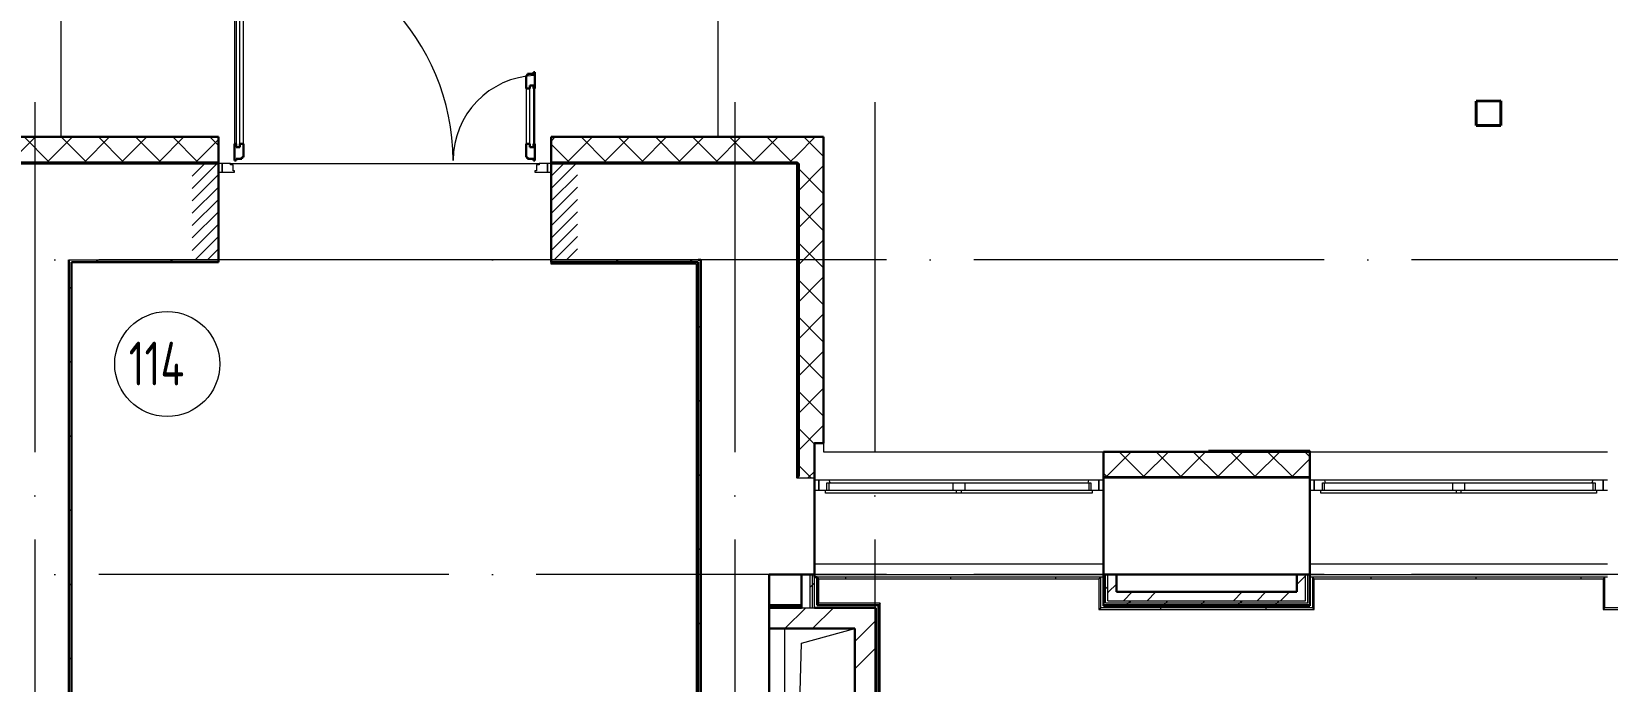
# Model space of a CAD drawing. Header units: millimetres. Extents: x -396912 to 182286, y -43638 to 41610.
# Drawn here: x -39774 to -30771, y -5040 to -1323 of the extents above; entities that cross this region are included whole.
import ezdxf

# ---------------------------------------------------------------- set-up
doc = ezdxf.new("R2010")
doc.units = ezdxf.units.MM
doc.linetypes.add('ADSK_Линия сетки', pattern=[25, 20, -2.5, 0, -2.5])
doc.linetypes.add('ADSK_Штриховая_ш2 п1_5', pattern=[4.5, 3, -1.5])
for name, color, linetype, lineweight in [('_ Окна', 7, 'Continuous', 9), ('Двери', 252, 'Continuous', 9), ('Марки помещений', 252, 'Continuous', 20), ('Несущие колонны', 252, 'Continuous', 18), ('Ограждение', 252, 'Continuous', 9), ('Окна', 252, 'Continuous', 9), ('Оси', 252, 'Continuous', 9), ('Перекрытие', 252, 'Continuous', 18), ('Стены внутренние', 7, 'Continuous', 18), ('Стены наружные', 7, 'Continuous', 18), ('Стены штриховка', 7, 'Continuous', 9)]:
    doc.layers.add(name, color=color, linetype=linetype, lineweight=lineweight)
doc.layers.add('Двери открывание', color=7, linetype='Continuous', lineweight=9, true_color=0xc0c0c0)
doc.styles.add('GOST Common_3', font='', dxfattribs={"height": 3.5})
doc.styles.get('GOST Common_3').set_extended_font_data('GOST 2.304 type A')
pattern_1 = [(0, (-32121.8, 94), (0, 600), []), (90, (-32121.8, 94), (-600, 4e-14), [])]

# ---------------------------------------------------------------- blocks, each defined once
blk = doc.blocks.new('1 этаж')
at = {"layer": 'Двери', "lineweight": 18, "true_color": 0x636466}
h = blk.add_hatch(dxfattribs=at)
h.set_pattern_fill('FP_2', color=251, style=0, pattern_type=2)
h.set_pattern_definition([(45, (-43582.8, -3270.73), (-35.3553, 35.3553), [])])
h.paths.add_polyline_path([(-44407.8, -3545.7), (-44407.8, -2995.7), (-44557.8, -2995.7), (-44557.8, -3545.7)])
h.paths.add_polyline_path([(-42357.8, -3545.7), (-42357.8, -2995.7), (-42507.8, -2995.7), (-42507.8, -3545.7), (-42372.6, -3545.7)])
at = {"layer": 'Ограждение', "true_color": 0x636466}
h = blk.add_hatch(dxfattribs=at)
h.set_pattern_fill('FP_25', color=251, style=0, pattern_type=2)
h.set_pattern_definition(pattern_1)
h.paths.add_polyline_path([(-40937.5, -5370.7), (-39377.8, -5370.7), (-39367.8, -5360.7), (-40987.8, -5360.7), (-40977.8, -5370.7)])
h = blk.add_hatch(dxfattribs=at)
h.set_pattern_fill('FP_25', color=251, style=0, pattern_type=2)
h.set_pattern_definition(pattern_1)
h.paths.add_polyline_path([(-38147.8, -5370.7), (-36497.8, -5370.7), (-36487.8, -5360.7), (-38157.8, -5360.7)])
h = blk.add_hatch(dxfattribs=at)
h.set_pattern_fill('FP_25', color=251, style=0, pattern_type=2)
h.set_pattern_definition(pattern_1)
h.paths.add_polyline_path([(-40637.8, -11335.7), (-40627.8, -11325.7), (-40627.8, -5510.7), (-40637.8, -5520.7), (-40637.8, -11119)])
h = blk.add_hatch(dxfattribs=at)
h.set_pattern_fill('FP_25', color=251, style=0, pattern_type=2)
h.set_pattern_definition(pattern_1)
h.paths.add_polyline_path([(-39377.8, -5545.7), (-38147.8, -5545.7), (-38157.8, -5535.7), (-39367.8, -5535.7)])
h = blk.add_hatch(dxfattribs=at)
h.set_pattern_fill('FP_25', color=251, style=0, pattern_type=2)
h.set_pattern_definition(pattern_1)
h.paths.add_polyline_path([(-35397.8, -5545.7), (-35407.8, -5535.7), (-36487.8, -5535.7), (-36497.8, -5545.7), (-35914.7, -5545.7)])
at = {"color": 251, "lineweight": 18, "true_color": 0x636466}
for p, q in [((-41172.8, -9595.7), (-41172.8, -5655.7)), ((-41077.8, -5738.9), (-40772.8, -5655.7)), ((-41172.8, -9595.7), (-41077.8, -5738.9))]:
    blk.add_line(p, q, dxfattribs=at)
at = {"layer": '_ Окна', "color": 251, "true_color": 0x636466}
for p, q in [((-40977.8, -4805.7), (-41002.8, -4805.7)), ((-40977.8, -4863.7), (-40977.8, -4805.7)), ((-39352.8, -4805.7), (-39377.8, -4805.7)), ((-39377.8, -4805.7), (-39377.8, -4863.7)), ((-38147.8, -4805.7), (-38172.8, -4805.7)), ((-38147.8, -4863.7), (-38147.8, -4805.7)), ((-36472.8, -4805.7), (-36497.8, -4805.7)), ((-36497.8, -4805.7), (-36497.8, -4863.7)), ((-41002.8, -4863.7), (-40977.8, -4863.7)), ((-39377.8, -4863.7), (-39352.8, -4863.7)), ((-38172.8, -4863.7), (-38147.8, -4863.7)), ((-36497.8, -4863.7), (-36472.8, -4863.7))]:
    blk.add_line(p, q, dxfattribs=at)
at = {"layer": '_ Окна', "color": 251, "lineweight": 18, "true_color": 0x636466}
for p, q in [((-40918.4, -4805.7), (-40977.8, -4805.7)), ((-40977.8, -4805.7), (-40977.8, -4863.7)), ((-40931.8, -4863.7), (-40931.8, -4822.7)), ((-40931.8, -4822.7), (-40919.8, -4822.7)), ((-40913.8, -4822.7), (-40918.4, -4805.7)), ((-39437.2, -4805.7), (-39441.8, -4822.7)), ((-39377.8, -4805.7), (-39437.2, -4805.7)), ((-39435.8, -4822.7), (-39423.8, -4822.7)), ((-39423.8, -4822.7), (-39423.8, -4863.7)), ((-39377.8, -4863.7), (-39377.8, -4805.7)), ((-38088.4, -4805.7), (-38147.8, -4805.7)), ((-38147.8, -4805.7), (-38147.8, -4863.7)), ((-38101.8, -4863.7), (-38101.8, -4822.7)), ((-38101.8, -4822.7), (-38089.8, -4822.7)), ((-38083.8, -4822.7), (-38088.4, -4805.7)), ((-36557.2, -4805.7), (-36561.8, -4822.7)), ((-36497.8, -4805.7), (-36557.2, -4805.7)), ((-36555.8, -4822.7), (-36543.8, -4822.7)), ((-36543.8, -4822.7), (-36543.8, -4863.7)), ((-36497.8, -4863.7), (-36497.8, -4805.7)), ((-40977.8, -4863.7), (-40939.8, -4863.7)), ((-39415.8, -4863.7), (-39377.8, -4863.7)), ((-38147.8, -4863.7), (-38109.8, -4863.7)), ((-36535.8, -4863.7), (-36497.8, -4863.7))]:
    blk.add_line(p, q, dxfattribs=at)
at = {"layer": 'Двери', "color": 251, "true_color": 0x636466}
for p, q in [((-44315.8, -1787.7), (-44315.8, -2883.7)), ((-44306.8, -1769.7), (-44306.8, -2901.7)), ((-44285.8, -2901.7), (-44285.8, -1769.7)), ((-44265.8, -2883.7), (-44265.8, -1787.7)), ((-42649.8, -2567.7), (-42649.8, -2883.7)), ((-42629.8, -2901.7), (-42629.8, -2549.7)), ((-42629.8, -2549.7), (-42608.8, -2549.7)), ((-42608.8, -2549.7), (-42608.8, -2901.7)), ((-42599.8, -2883.7), (-42599.8, -2567.7)), ((-44306.8, -2901.7), (-44285.8, -2901.7)), ((-42608.8, -2901.7), (-42629.8, -2901.7)), ((-44407.8, -2995.7), (-44407.8, -3045.7)), ((-44387.8, -2995.7), (-44407.8, -2995.7)), ((-44407.8, -3045.7), (-44387.8, -3045.7)), ((-44387.8, -3045.7), (-44387.8, -2995.7)), ((-44338.8, -2995.7), (-44387.8, -2995.7)), ((-44387.8, -2995.7), (-44387.8, -3045.7)), ((-44387.8, -3045.7), (-44315.8, -3045.7)), ((-44338.8, -3003.7), (-44338.8, -2995.7)), ((-44324.8, -3003.7), (-44338.8, -3003.7)), ((-44324.8, -3037.7), (-44324.8, -3003.7)), ((-44315.8, -3037.7), (-44324.8, -3037.7)), ((-44315.8, -3045.7), (-44315.8, -3037.7)), ((-42590.8, -3037.7), (-42599.8, -3037.7)), ((-42599.8, -3037.7), (-42599.8, -3045.7)), ((-42599.8, -3045.7), (-42527.8, -3045.7)), ((-42576.8, -3003.7), (-42590.8, -3003.7)), ((-42590.8, -3003.7), (-42590.8, -3037.7)), ((-42576.8, -2995.7), (-42576.8, -3003.7)), ((-42527.8, -2995.7), (-42576.8, -2995.7)), ((-42507.8, -2995.7), (-42527.8, -2995.7)), ((-42527.8, -2995.7), (-42527.8, -3045.7)), ((-42527.8, -3045.7), (-42527.8, -2995.7)), ((-42527.8, -3045.7), (-42507.8, -3045.7)), ((-42507.8, -3045.7), (-42507.8, -2995.7))]:
    blk.add_line(p, q, dxfattribs=at)
at = {"layer": 'Двери', "color": 251, "lineweight": 30, "true_color": 0x636466}
for p, q in [((-42641.8, -2491.7), (-42649.8, -2491.7)), ((-42649.8, -2491.7), (-42649.8, -2567.7)), ((-42607.8, -2482.7), (-42641.8, -2482.7)), ((-42641.8, -2482.7), (-42641.8, -2491.7)), ((-42599.8, -2473.7), (-42607.8, -2473.7)), ((-42607.8, -2473.7), (-42607.8, -2482.7)), ((-42599.8, -2567.7), (-42599.8, -2473.7)), ((-42649.8, -2567.7), (-42629.8, -2567.7)), ((-42629.8, -2567.7), (-42629.8, -2549.7)), ((-42629.8, -2549.7), (-42608.8, -2549.7)), ((-42608.8, -2549.7), (-42608.8, -2567.7)), ((-42608.8, -2567.7), (-42599.8, -2567.7)), ((-44315.8, -2883.7), (-44315.8, -2977.7)), ((-44306.8, -2883.7), (-44315.8, -2883.7)), ((-44307.8, -2977.7), (-44307.8, -2968.7)), ((-44307.8, -2968.7), (-44273.8, -2968.7)), ((-44306.8, -2901.7), (-44306.8, -2883.7)), ((-44285.8, -2901.7), (-44306.8, -2901.7)), ((-44285.8, -2883.7), (-44285.8, -2901.7)), ((-44265.8, -2883.7), (-44285.8, -2883.7)), ((-44273.8, -2968.7), (-44273.8, -2959.7)), ((-44273.8, -2959.7), (-44265.8, -2959.7)), ((-44265.8, -2959.7), (-44265.8, -2883.7)), ((-42649.8, -2883.7), (-42649.8, -2959.7)), ((-42649.8, -2883.7), (-42629.8, -2883.7)), ((-42649.8, -2959.7), (-42641.8, -2959.7)), ((-42641.8, -2959.7), (-42641.8, -2968.7)), ((-42641.8, -2968.7), (-42607.8, -2968.7)), ((-42629.8, -2883.7), (-42629.8, -2901.7)), ((-42629.8, -2901.7), (-42608.8, -2901.7)), ((-42608.8, -2883.7), (-42599.8, -2883.7)), ((-42608.8, -2901.7), (-42608.8, -2883.7)), ((-42607.8, -2968.7), (-42607.8, -2977.7)), ((-42599.8, -2977.7), (-42599.8, -2883.7)), ((-44315.8, -2977.7), (-44307.8, -2977.7)), ((-42607.8, -2977.7), (-42599.8, -2977.7))]:
    blk.add_line(p, q, dxfattribs=at)
at = {"layer": 'Двери', "color": 251, "linetype": 'ADSK_Штриховая_ш2 п1_5', "true_color": 0x636466}
for p, q in [((-44407.8, -2995.7), (-44557.8, -2995.7)), ((-44407.8, -3545.7), (-44407.8, -2995.7)), ((-42357.8, -2995.7), (-42507.8, -2995.7)), ((-42507.8, -2995.7), (-42507.8, -3545.7)), ((-44557.8, -3545.7), (-44407.8, -3545.7)), ((-42507.8, -3545.7), (-42357.8, -3545.7))]:
    blk.add_line(p, q, dxfattribs=at)
at = {"layer": 'Двери открывание', "color": 251, "true_color": 0x636466}
for centre, radius, start, end in [((-44333.8, -2977.7), 1266, 0, 89.18534), ((-42581.8, -2977.7), 486, 92.12255, 180)]:
    blk.add_arc(centre, radius, start, end, dxfattribs=at)
at = {"layer": 'Марки помещений', "color": 251, "true_color": 0x636466}
blk.add_circle((-44700.7, -4142.4), 300, dxfattribs=at)
at = {"layer": 'Несущие колонны', "color": 251, "lineweight": 40, "true_color": 0x636466}
for p, q in [((-37223, -2638.6), (-37083, -2637.9)), ((-37222.3, -2778.6), (-37223, -2638.6)), ((-37083, -2637.9), (-37082.3, -2777.9)), ((-37082.3, -2777.9), (-37222.3, -2778.6))]:
    blk.add_line(p, q, dxfattribs=at)
at = {"layer": 'Несущие колонны', "color": 251, "true_color": 0x636466}
for p, q in [((-37223, -2638.6), (-37083, -2637.9)), ((-37222.3, -2778.6), (-37223, -2638.6)), ((-37083, -2637.9), (-37082.3, -2777.9)), ((-37082.3, -2777.9), (-37222.3, -2778.6))]:
    blk.add_line(p, q, dxfattribs=at)
at = {"layer": 'Ограждение', "color": 251, "true_color": 0x636466}
for p, q in [((-42507.8, -3570.7), (-42507.8, -3560.7)), ((-41677.8, -3570.7), (-42507.8, -3570.7)), ((-41677.8, -7567.4), (-41677.8, -3570.7)), ((-40977.8, -5370.7), (-40987.8, -5360.7)), ((-40977.8, -5510.7), (-40977.8, -5370.7)), ((-40977.8, -5370.7), (-39377.8, -5370.7)), ((-39377.8, -5370.7), (-39367.8, -5360.7)), ((-39377.8, -5370.7), (-39377.8, -5545.7)), ((-39367.8, -5535.7), (-39367.8, -5360.7)), ((-38147.8, -5370.7), (-38157.8, -5360.7)), ((-38157.8, -5360.7), (-38157.8, -5535.7)), ((-38147.8, -5545.7), (-38147.8, -5370.7)), ((-38147.8, -5370.7), (-36497.8, -5370.7)), ((-36497.8, -5370.7), (-36487.8, -5360.7)), ((-36497.8, -5370.7), (-36497.8, -5545.7)), ((-36487.8, -5535.7), (-36487.8, -5360.7)), ((-40987.8, -5520.7), (-40977.8, -5510.7)), ((-40627.8, -5510.7), (-40977.8, -5510.7)), ((-40627.8, -5510.7), (-40637.8, -5520.7)), ((-40627.8, -11325.7), (-40627.8, -5510.7)), ((-39377.8, -5545.7), (-39367.8, -5535.7)), ((-39377.8, -5545.7), (-38147.8, -5545.7)), ((-38157.8, -5535.7), (-39367.8, -5535.7)), ((-38147.8, -5545.7), (-38157.8, -5535.7)), ((-36497.8, -5545.7), (-36487.8, -5535.7)), ((-36497.8, -5545.7), (-35397.8, -5545.7)), ((-35407.8, -5535.7), (-36487.8, -5535.7))]:
    blk.add_line(p, q, dxfattribs=at)
at = {"layer": 'Окна', "color": 251, "true_color": 0x636466}
for p, q in [((-40919.8, -4822.7), (-40212.8, -4822.7)), ((-40919.8, -4863.7), (-40919.8, -4822.7)), ((-39437.2, -4805.7), (-40918.4, -4805.7)), ((-40212.8, -4822.7), (-40142.8, -4822.7)), ((-40212.8, -4822.7), (-40212.8, -4863.7)), ((-40142.8, -4822.7), (-39435.8, -4822.7)), ((-40142.8, -4863.7), (-40142.8, -4822.7)), ((-39435.8, -4822.7), (-39435.8, -4863.7)), ((-38089.8, -4822.7), (-37357.8, -4822.7)), ((-38089.8, -4863.7), (-38089.8, -4822.7)), ((-36557.2, -4805.7), (-38088.4, -4805.7)), ((-37357.8, -4822.7), (-37287.8, -4822.7)), ((-37357.8, -4822.7), (-37357.8, -4863.7)), ((-37287.8, -4822.7), (-36555.8, -4822.7)), ((-37287.8, -4863.7), (-37287.8, -4822.7)), ((-36555.8, -4822.7), (-36555.8, -4863.7)), ((-40939.8, -4863.7), (-40192.8, -4863.7)), ((-40939.8, -4880.7), (-40939.8, -4863.7)), ((-40192.8, -4880.7), (-40939.8, -4880.7)), ((-40192.8, -4863.7), (-40162.8, -4863.7)), ((-40192.8, -4863.7), (-40192.8, -4880.7)), ((-40162.8, -4880.7), (-40192.8, -4880.7)), ((-40162.8, -4863.7), (-39415.8, -4863.7)), ((-40162.8, -4880.7), (-40162.8, -4863.7)), ((-39415.8, -4880.7), (-40162.8, -4880.7)), ((-39415.8, -4863.7), (-39415.8, -4880.7)), ((-38109.8, -4863.7), (-37337.8, -4863.7)), ((-38109.8, -4880.7), (-38109.8, -4863.7)), ((-37337.8, -4880.7), (-38109.8, -4880.7)), ((-37337.8, -4863.7), (-37307.8, -4863.7)), ((-37337.8, -4863.7), (-37337.8, -4880.7)), ((-37307.8, -4880.7), (-37337.8, -4880.7)), ((-37307.8, -4863.7), (-36535.8, -4863.7)), ((-37307.8, -4880.7), (-37307.8, -4863.7)), ((-36535.8, -4880.7), (-37307.8, -4880.7)), ((-36535.8, -4863.7), (-36535.8, -4880.7))]:
    blk.add_line(p, q, dxfattribs=at)
at = {"layer": 'Оси', "color": 251, "linetype": 'ADSK_Линия сетки', "ltscale": 100, "true_color": 0x636466}
for p, q in [((-45457.8, -2645.7), (-45457.8, -33771.9)), ((-41457.8, -2645.7), (-41457.8, -33771.9)), ((-40657.8, -2645.7), (-40657.8, -33771.9)), ((4409.5, -3545.7), (-72530.1, -3545.7)), ((4409.5, -5345.7), (-72530.1, -5345.7))]:
    blk.add_line(p, q, dxfattribs=at)
at = {"layer": 'Перекрытие', "color": 251, "ltscale": 100, "true_color": 0x636466}
for p, q in [((-45307.8, -893.7), (-45307.8, -2843.7)), ((-41552.8, -2843.7), (-41552.8, -893.7)), ((-44338.8, -2995.7), (-42576.8, -2995.7)), ((-42507.8, -3545.7), (-44407.8, -3545.7))]:
    blk.add_line(p, q, dxfattribs=at)
at = {"layer": 'Стены внутренние', "color": 251, "lineweight": 30, "true_color": 0x636466}
for p, q in [((-44407.8, -2843.7), (-45964.8, -2843.7)), ((-44407.8, -2985.7), (-44407.8, -2843.7)), ((-40950.8, -2843.7), (-42507.8, -2843.7)), ((-42507.8, -2843.7), (-42507.8, -2985.7)), ((-40950.8, -4595.7), (-40950.8, -2843.7)), ((-44407.8, -2995.7), (-45812.8, -2995.7)), ((-44407.8, -3545.7), (-44407.8, -2995.7)), ((-42507.8, -2995.7), (-42507.8, -3545.7)), ((-41667.8, -3545.7), (-41652.8, -3545.7)), ((-41002.8, -5345.7), (-41002.8, -4595.7)), ((-41002.8, -4595.7), (-40950.8, -4595.7)), ((-38752.8, -4643.7), (-39352.8, -4643.7)), ((-39352.8, -4643.7), (-39352.8, -4785.7)), ((-38172.8, -4785.7), (-38172.8, -4643.7)), ((-41102.8, -4785.7), (-41102.8, -4795.7)), ((-39352.8, -4795.7), (-39352.8, -5345.7)), ((-38172.8, -5345.7), (-38172.8, -4795.7)), ((-41262.8, -5535.7), (-41262.8, -5345.7)), ((-41262.8, -5345.7), (-41077.8, -5345.7)), ((-39277.8, -5345.7), (-38247.8, -5345.7)), ((-41262.8, -9595.7), (-41262.8, -5655.7))]:
    blk.add_line(p, q, dxfattribs=at)
at = {"layer": 'Стены внутренние', "color": 251, "linetype": 'Continuous', "lineweight": 9, "true_color": 0x636466}
for p, q in [((-45596, -2985.7), (-45456, -2845.7)), ((-45376.3, -2985.7), (-45516.3, -2845.7)), ((-45383.9, -2985.7), (-45243.9, -2845.7)), ((-45164.1, -2985.7), (-45304.1, -2845.7)), ((-45171.8, -2985.7), (-45031.8, -2845.7)), ((-44952, -2985.7), (-45092, -2845.7)), ((-44959.6, -2985.7), (-44819.6, -2845.7)), ((-44907.5, -2845.7), (-44908.7, -2843.7)), ((-44739.9, -2985.7), (-44879.9, -2845.7)), ((-44747.5, -2985.7), (-44607.5, -2845.7)), ((-44527.7, -2985.7), (-44667.7, -2845.7)), ((-44535.4, -2985.7), (-44409.8, -2860.2)), ((-44409.8, -2891.5), (-44455.6, -2845.7)), ((-44409.8, -2852.4), (-44407.8, -2852.4)), ((-42505.8, -2865.4), (-42486.2, -2845.7)), ((-42443.9, -2845.7), (-42445, -2843.7)), ((-42414, -2985.7), (-42274, -2845.7)), ((-42194.3, -2985.7), (-42334.3, -2845.7)), ((-42201.9, -2985.7), (-42061.9, -2845.7)), ((-41982.1, -2985.7), (-42122.1, -2845.7)), ((-41989.8, -2985.7), (-41849.8, -2845.7)), ((-41770, -2985.7), (-41910, -2845.7)), ((-41856.3, -2843.7), (-41857.4, -2845.7)), ((-41777.6, -2985.7), (-41637.6, -2845.7)), ((-41557.9, -2985.7), (-41697.9, -2845.7)), ((-41565.5, -2985.7), (-41425.5, -2845.7)), ((-41345.8, -2985.7), (-41485.8, -2845.7)), ((-41353.4, -2985.7), (-41213.4, -2845.7)), ((-41133.6, -2985.7), (-41273.6, -2845.7)), ((-41102.8, -2947.3), (-41001.3, -2845.7)), ((-40952.8, -2954.4), (-41061.5, -2845.7)), ((-41036.1, -2845.7), (-41037.2, -2843.7)), ((-41035.1, -2843.7), (-41036.2, -2845.7)), ((-42406.4, -2985.7), (-42505.8, -2886.3)), ((-41141.3, -2985.7), (-41102.8, -2947.3)), ((-41102.8, -3159.4), (-40952.8, -3009.4)), ((-40952.8, -3166.5), (-41102.8, -3016.5)), ((-40952.8, -3055.6), (-40950.8, -3055.6)), ((-41102.8, -3371.5), (-40952.8, -3221.5)), ((-40952.8, -3378.7), (-41102.8, -3228.7)), ((-40951.5, -3398.6), (-40952.8, -3396.3)), ((-41102.8, -3583.7), (-40952.8, -3433.7)), ((-40952.8, -3590.8), (-41102.8, -3440.8)), ((-40950.8, -3603), (-40952.8, -3599.5)), ((-41102.8, -3795.8), (-40952.8, -3645.8)), ((-40952.8, -3802.9), (-41102.8, -3652.9)), ((-40952.8, -3665.2), (-40950.8, -3665.2)), ((-41102.8, -4007.9), (-40952.8, -3857.9)), ((-40952.8, -4015.1), (-41102.8, -3865.1)), ((-40952.8, -3868.4), (-40950.8, -3868.4)), ((-41102.8, -4220.1), (-40952.8, -4070.1)), ((-40952.8, -4227.2), (-41102.8, -4077.2)), ((-40952.8, -4173.2), (-40950.8, -4173.2)), ((-41102.8, -4432.2), (-40952.8, -4282.2)), ((-40952.8, -4439.3), (-41102.8, -4289.3)), ((-41102.8, -4644.3), (-40952.8, -4494.3)), ((-41004.8, -4599.5), (-41102.8, -4501.5)), ((-40950.8, -4526.6), (-40952.8, -4530.1)), ((-39335, -4785.7), (-39195, -4645.7)), ((-39292.9, -4645.7), (-39294.1, -4643.7)), ((-39121.5, -4785.7), (-39261.5, -4645.7)), ((-39141.4, -4643.7), (-39142.5, -4645.7)), ((-39122.9, -4785.7), (-38982.9, -4645.7)), ((-38909.4, -4785.7), (-39049.4, -4645.7)), ((-38910.7, -4785.7), (-38770.7, -4645.7)), ((-38697.2, -4785.7), (-38837.2, -4645.7)), ((-38698.6, -4785.7), (-38558.6, -4645.7)), ((-38485.1, -4785.7), (-38625.1, -4645.7)), ((-38486.5, -4785.7), (-38346.5, -4645.7)), ((-38273, -4785.7), (-38413, -4645.7)), ((-38237.1, -4645.7), (-38238.2, -4643.7)), ((-38174.8, -4671.8), (-38200.8, -4645.7)), ((-41020.7, -4795.7), (-41102.8, -4713.6)), ((-41042.1, -4795.7), (-41002.8, -4756.5)), ((-39333.6, -4785.7), (-39352.8, -4766.5)), ((-38274.3, -4785.7), (-38174.8, -4686.2))]:
    blk.add_line(p, q, dxfattribs=at)
at = {"layer": 'Стены внутренние', "color": 251, "true_color": 0x636466}
for p, q in [((-45262.8, -3545.7), (-44407.8, -3545.7)), ((-42507.8, -3545.7), (-41667.8, -3545.7)), ((-41004.8, -4643.7), (-41002.8, -4643.7)), ((-41004.8, -4645.7), (-41002.8, -4645.7)), ((-40950.8, -4595.7), (-40950.8, -4643.7)), ((-40950.8, -4643.7), (-39352.8, -4643.7)), ((-38172.8, -4643.7), (-36472.8, -4643.7)), ((-41002.8, -4795.7), (-41102.8, -4795.7)), ((-38172.8, -4795.7), (-39352.8, -4795.7)), ((-41002.8, -5285.7), (-39352.8, -5285.7)), ((-38172.8, -5285.7), (-36472.8, -5285.7))]:
    blk.add_line(p, q, dxfattribs=at)
at = {"layer": 'Стены наружные', "color": 251, "lineweight": 30, "true_color": 0x636466}
for p, q in [((-44407.8, -2995.7), (-44407.8, -2985.7)), ((-42507.8, -2985.7), (-42507.8, -2995.7)), ((-42507.8, -2995.7), (-41092.8, -2995.7)), ((-41102.8, -2995.7), (-41102.8, -4785.7)), ((-41092.8, -4785.7), (-41092.8, -2995.7)), ((-45262.8, -3545.7), (-45262.8, -10860.7)), ((-45247.8, -3560.7), (-44407.8, -3560.7)), ((-45247.8, -10725.7), (-45247.8, -3560.7)), ((-44407.8, -3560.7), (-44407.8, -3545.7)), ((-42507.8, -3545.7), (-42507.8, -3560.7)), ((-42507.8, -3560.7), (-41667.8, -3560.7)), ((-41667.8, -3560.7), (-41667.8, -10725.7)), ((-41652.8, -10860.7), (-41652.8, -3545.7)), ((-38172.8, -4638.7), (-38752.8, -4638.7)), ((-38752.8, -4638.7), (-38752.8, -4643.7)), ((-38752.8, -4643.7), (-38172.8, -4643.7)), ((-38172.8, -4643.7), (-38172.8, -4638.7)), ((-41102.8, -4785.7), (-41092.8, -4785.7)), ((-39352.8, -4785.7), (-39352.8, -4795.7)), ((-38172.8, -4795.7), (-38172.8, -4785.7)), ((-41077.8, -5345.7), (-41077.8, -5535.7)), ((-41002.8, -5345.7), (-41077.8, -5345.7)), ((-41002.8, -5360.7), (-41002.8, -5345.7)), ((-40987.8, -5360.7), (-41002.8, -5360.7)), ((-40987.8, -5520.7), (-40987.8, -5360.7)), ((-39277.8, -5345.7), (-39352.8, -5345.7)), ((-39352.8, -5345.7), (-39352.8, -5525.7)), ((-39277.8, -5445.7), (-39277.8, -5345.7)), ((-38247.8, -5345.7), (-38247.8, -5445.7)), ((-38172.8, -5345.7), (-38247.8, -5345.7)), ((-38172.8, -5525.7), (-38172.8, -5345.7)), ((-38247.8, -5445.7), (-39277.8, -5445.7)), ((-41077.8, -5535.7), (-41262.8, -5535.7)), ((-41262.8, -5535.7), (-41262.8, -5655.7)), ((-41077.8, -5520.7), (-41255.3, -5520.7)), ((-41255.3, -5520.7), (-41255.3, -5525.7)), ((-41255.3, -5525.7), (-41077.8, -5525.7)), ((-40652.8, -5535.7), (-41002.8, -5535.7)), ((-40637.8, -5520.7), (-40987.8, -5520.7)), ((-40652.8, -5535.7), (-40652.8, -11154.7)), ((-40637.8, -11335.7), (-40637.8, -5520.7)), ((-39352.8, -5520.7), (-38172.8, -5520.7)), ((-38172.8, -5520.7), (-39352.8, -5520.7)), ((-39352.8, -5525.7), (-38172.8, -5525.7)), ((-41262.8, -5655.7), (-40772.8, -5655.7)), ((-40772.8, -5655.7), (-40772.8, -9595.7))]:
    blk.add_line(p, q, dxfattribs=at)
at = {"layer": 'Стены наружные', "color": 251, "linetype": 'Continuous', "lineweight": 9, "true_color": 0x636466}
for p, q in [((-41092.8, -3006), (-41102.8, -3006)), ((-41092.8, -3106), (-41102.8, -3106)), ((-41092.8, -3206), (-41102.8, -3206)), ((-41092.8, -3306), (-41102.8, -3306)), ((-41092.8, -3406), (-41102.8, -3406)), ((-41092.8, -3506), (-41102.8, -3506)), ((-45110.4, -3560.7), (-45095.4, -3545.7)), ((-44686.1, -3560.7), (-44671.1, -3545.7)), ((-42140.5, -3560.7), (-42125.5, -3545.7)), ((-41716.3, -3560.7), (-41701.3, -3545.7)), ((-41092.8, -3606), (-41102.8, -3606)), ((-45262.8, -3713.2), (-45247.8, -3698.2)), ((-41092.8, -3706), (-41102.8, -3706)), ((-41092.8, -3806), (-41102.8, -3806)), ((-41667.8, -3936.5), (-41652.8, -3921.5)), ((-41092.8, -3906), (-41102.8, -3906)), ((-41092.8, -4006), (-41102.8, -4006)), ((-45262.8, -4137.4), (-45247.8, -4122.4)), ((-41092.8, -4106), (-41102.8, -4106)), ((-41092.8, -4206), (-41102.8, -4206)), ((-41092.8, -4306), (-41102.8, -4306)), ((-41667.8, -4360.8), (-41652.8, -4345.8)), ((-41092.8, -4406), (-41102.8, -4406)), ((-45262.8, -4561.7), (-45247.8, -4546.7)), ((-41092.8, -4506), (-41102.8, -4506)), ((-41092.8, -4606), (-41102.8, -4606)), ((-38238.2, -4643.7), (-38241.1, -4638.7)), ((-41667.8, -4785.1), (-41652.8, -4770.1)), ((-41092.8, -4706), (-41102.8, -4706)), ((-45262.8, -4986), (-45247.8, -4971)), ((-41667.8, -5209.3), (-41652.8, -5194.3)), ((-45262.8, -5410.2), (-45247.8, -5395.2)), ((-41015.3, -5405.4), (-41002.8, -5392.9)), ((-39323.1, -5445.7), (-39277.8, -5400.4)), ((-38247.8, -5403.6), (-38197.8, -5353.6)), ((-41027.8, -5417.9), (-41015.3, -5405.4)), ((-39352.8, -5439.9), (-39340.3, -5427.4)), ((-39340.3, -5427.4), (-39327.8, -5414.9)), ((-39327.8, -5450.4), (-39323.1, -5445.7)), ((-39238.2, -5495.7), (-39188.2, -5445.7)), ((-39103.3, -5495.7), (-39053.3, -5445.7)), ((-38609.8, -5495.7), (-38559.8, -5445.7)), ((-38474.9, -5495.7), (-38424.9, -5445.7)), ((-38339.9, -5495.7), (-38289.9, -5445.7)), ((-41171.8, -5655.7), (-41051.8, -5535.7)), ((-41135.7, -5525.7), (-41130.7, -5520.7)), ((-41014.6, -5655.7), (-40894.6, -5535.7)), ((-39221.5, -5520.7), (-39209, -5508.2)), ((-39209, -5508.2), (-39196.5, -5495.7)), ((-39014.3, -5525.7), (-39009.3, -5520.7)), ((-39009.3, -5520.7), (-38996.8, -5508.2)), ((-38996.8, -5508.2), (-38984.3, -5495.7)), ((-38797.2, -5520.7), (-38784.7, -5508.2)), ((-38784.7, -5508.2), (-38772.2, -5495.7)), ((-38590.1, -5525.7), (-38585.1, -5520.7)), ((-38585.1, -5520.7), (-38572.6, -5508.2)), ((-38572.6, -5508.2), (-38560.1, -5495.7)), ((-38373, -5520.7), (-38360.5, -5508.2)), ((-38360.5, -5508.2), (-38348, -5495.7)), ((-41667.8, -5633.6), (-41652.8, -5618.6)), ((-40772.8, -5728.2), (-40652.8, -5608.2)), ((-45262.8, -5834.5), (-45247.8, -5819.5)), ((-40772.8, -5885.4), (-40652.8, -5765.4))]:
    blk.add_line(p, q, dxfattribs=at)
at = {"layer": 'Стены наружные', "color": 251, "true_color": 0x636466}
for p, q in [((-41002.8, -5345.7), (-39352.8, -5345.7)), ((-39352.8, -5360.7), (-40987.8, -5360.7)), ((-38172.8, -5345.7), (-36472.8, -5345.7)), ((-36472.8, -5360.7), (-38172.8, -5360.7))]:
    blk.add_line(p, q, dxfattribs=at)
at = {"layer": 'Стены штриховка', "color": 251, "true_color": 0x636466}
for p, q in [((-44409.8, -2845.7), (-45964.8, -2845.7)), ((-44409.8, -2985.7), (-44409.8, -2845.7)), ((-40950.8, -2845.7), (-42505.8, -2845.7)), ((-42505.8, -2845.7), (-42505.8, -2985.7)), ((-40952.8, -4593.7), (-40952.8, -2843.7)), ((-45812.8, -2985.7), (-44407.8, -2985.7)), ((-42507.8, -2985.7), (-41102.8, -2985.7)), ((-41102.8, -2985.7), (-41102.8, -2995.7)), ((-41004.8, -4643.7), (-41004.8, -4593.7)), ((-41004.8, -4593.7), (-40952.8, -4593.7)), ((-41004.8, -4719.7), (-41004.8, -4645.7)), ((-38174.8, -4645.7), (-39350.8, -4645.7)), ((-39350.8, -4645.7), (-39350.8, -4719.7)), ((-38174.8, -4719.7), (-38174.8, -4645.7)), ((-41002.8, -4719.7), (-41004.8, -4719.7)), ((-39352.8, -4719.7), (-39350.8, -4719.7)), ((-38174.8, -4719.7), (-38172.8, -4719.7)), ((-39352.8, -4785.7), (-38172.8, -4785.7)), ((-41027.8, -5535.7), (-41027.8, -5345.7)), ((-41015.3, -5535.7), (-41015.3, -5345.7)), ((-41002.8, -5535.7), (-41002.8, -5360.7)), ((-39340.3, -5508.2), (-39340.3, -5345.7)), ((-39327.8, -5495.7), (-39327.8, -5345.7)), ((-38197.8, -5495.7), (-38197.8, -5345.7)), ((-38185.3, -5508.2), (-38185.3, -5345.7)), ((-41077.8, -5535.7), (-41002.8, -5535.7)), ((-39340.3, -5508.2), (-38185.3, -5508.2)), ((-39327.8, -5495.7), (-38197.8, -5495.7))]:
    blk.add_line(p, q, dxfattribs=at)
at = {"layer": 'Марки помещений', "color": 251, "true_color": 0x636466, "style": 'GOST Common_3', "width": 0.9}
blk.add_text('114', height=250, dxfattribs=at).set_placement((-44920.7, -4264.6))

msp = doc.modelspace()

# ---------------------------------------------------------------- block references
msp.add_blockref('1 этаж', (5702.1, 918.2))

doc.saveas('drawing.dxf')
